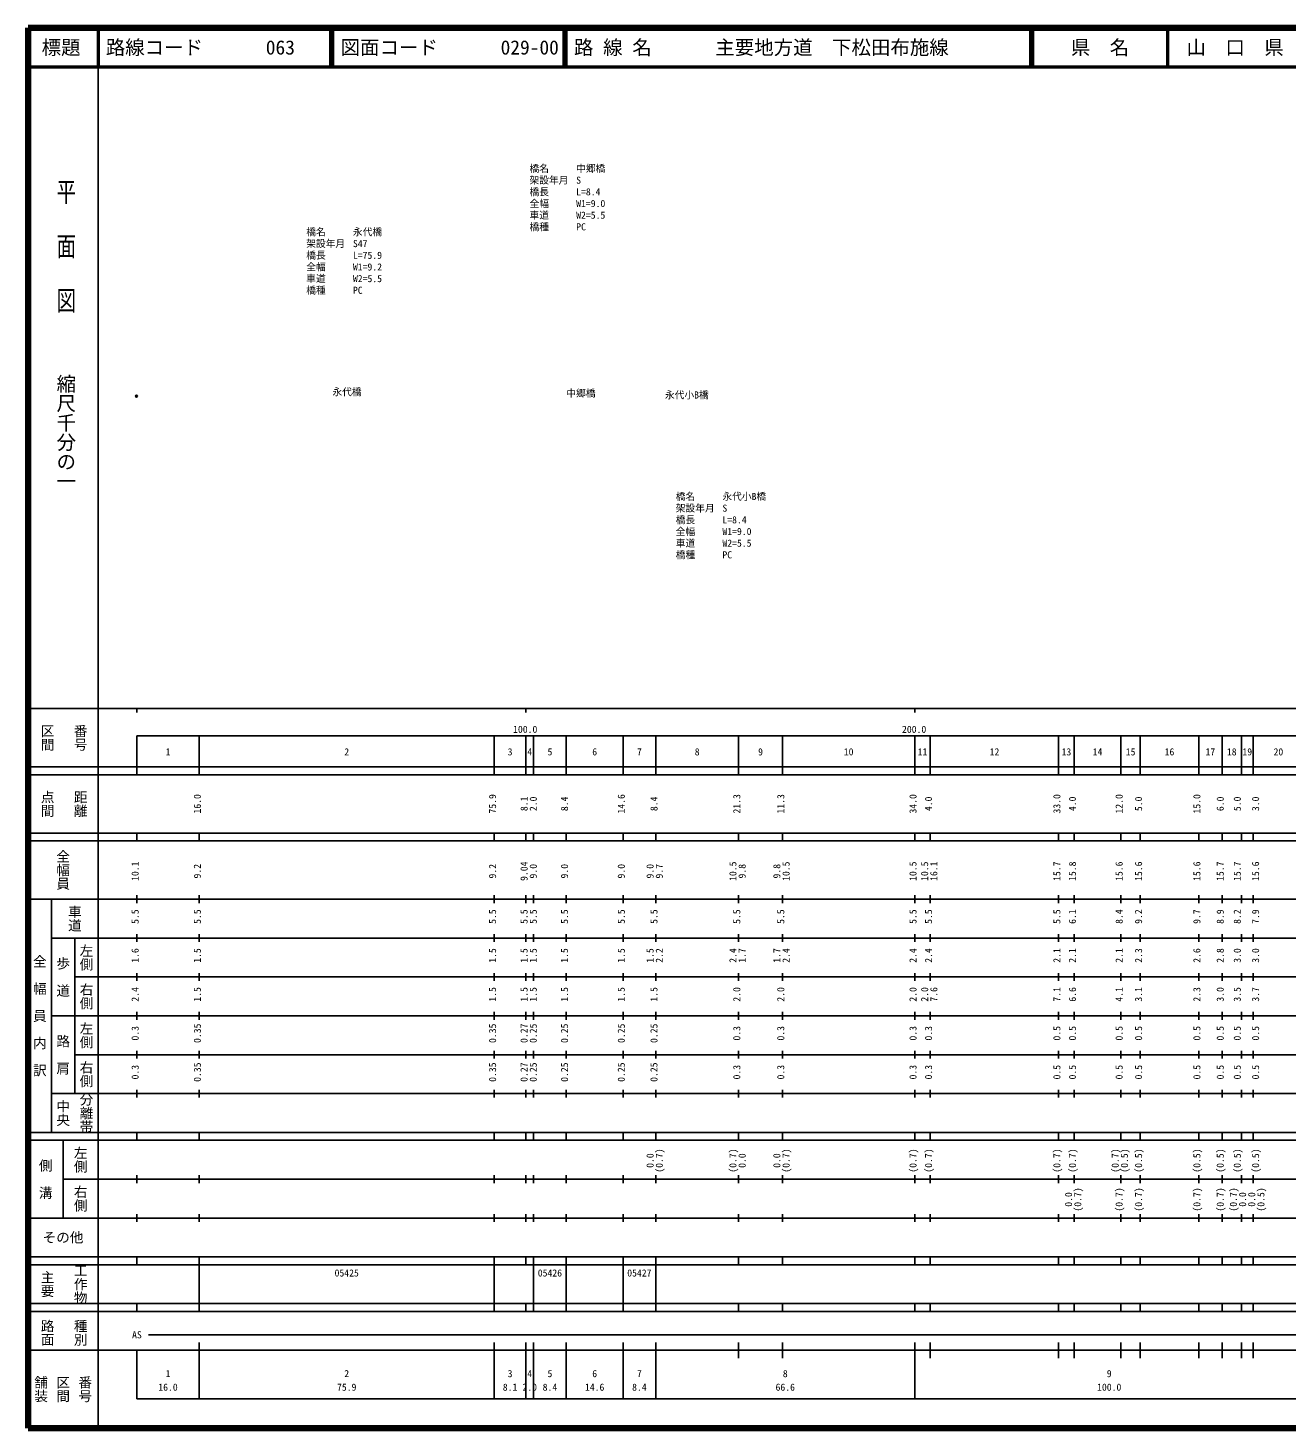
# Model space of a CAD drawing. Units: millimetres on the paper, with parts at other scales. Extents: x 40 to 680, y 20 to 380.
# Drawn here: x 40 to 363.7, y 20 to 380 of the extents above; entities that cross this region are included whole.
import ezdxf
from ezdxf.enums import TextEntityAlignment as Align

# ---------------------------------------------------------------- set-up
doc = ezdxf.new("R2010")
doc.units = ezdxf.units.MM
doc.header["$PDMODE"] = 32
doc.header["$PDSIZE"] = 0.5
for name, color, linetype in [('M-OTRS', 6, 'Continuous'), ('M-STR-HTXT', 7, 'Continuous'), ('M-TTL-TXT', 7, 'Continuous')]:
    doc.layers.add(name, color=color, linetype=linetype)
for name, color, linetype, lineweight in [('M-TTL', 2, 'Continuous', 140), ('M-TTL-BAND', 7, 'Continuous', 25), ('M-TTL-LINE', 7, 'Continuous', 50)]:
    doc.layers.add(name, color=color, linetype=linetype, lineweight=lineweight)
doc.styles.add('@ＭＳ ゴシック', font='')
doc.styles.add('ＭＳ ゴシック', font='')
doc.styles.get('@ＭＳ ゴシック').set_extended_font_data('@MS Gothic')
doc.styles.get('ＭＳ ゴシック').set_extended_font_data('MS Gothic')

msp = doc.modelspace()

# ---------------------------------------------------------------- linework, layer by layer
at = {"layer": 'M-OTRS'}
msp.add_point((67.89, 285.341), dxfattribs=at)
at = {"layer": 'M-TTL'}
for p, q in [((40, 380), (40, 20)), ((680, 380), (40, 380)), ((40, 20), (680, 20))]:
    msp.add_line(p, q, dxfattribs=at)
at = {"layer": 'M-TTL-BAND'}
for p, q in [((58, 370), (58, 20)), ((40, 205), (579, 205)), ((68, 205), (68, 204)), ((168, 205), (168, 204)), ((268, 205), (268, 204)), ((68, 198), (579, 198)), ((68, 198), (68, 188)), ((84, 188), (84, 198)), ((159.9, 188), (159.9, 198)), ((168, 188), (168, 198)), ((170, 188), (170, 198)), ((178.4, 188), (178.4, 198)), ((193, 188), (193, 198)), ((201.4, 188), (201.4, 198)), ((222.7, 188), (222.7, 198)), ((234, 188), (234, 198)), ((268, 188), (268, 198)), ((272, 188), (272, 198)), ((305, 188), (305, 198)), ((309, 188), (309, 198)), ((321, 188), (321, 198)), ((326, 188), (326, 198)), ((341, 188), (341, 198)), ((347, 188), (347, 198)), ((352, 188), (352, 198)), ((355, 188), (355, 198)), ((40, 190), (579, 190)), ((40, 188), (579, 188)), ((40, 173), (579, 173)), ((68, 171), (68, 173)), ((84, 171), (84, 173)), ((159.9, 171), (159.9, 173)), ((168, 171), (168, 173)), ((170, 171), (170, 173)), ((178.4, 171), (178.4, 173)), ((193, 171), (193, 173)), ((201.4, 171), (201.4, 173)), ((222.7, 171), (222.7, 173)), ((234, 171), (234, 173)), ((268, 171), (268, 173)), ((272, 171), (272, 173)), ((305, 171), (305, 173)), ((309, 171), (309, 173)), ((321, 171), (321, 173)), ((326, 171), (326, 173)), ((341, 171), (341, 173)), ((347, 171), (347, 173)), ((352, 171), (352, 173)), ((355, 171), (355, 173)), ((40, 171), (579, 171)), ((40, 156), (579, 156)), ((46, 96), (46, 156)), ((68, 155), (68, 157)), ((84, 155), (84, 157)), ((159.9, 155), (159.9, 157)), ((168, 155), (168, 157)), ((170, 155), (170, 157)), ((178.4, 155), (178.4, 157)), ((193, 155), (193, 157)), ((201.4, 155), (201.4, 157)), ((222.7, 155), (222.7, 157)), ((234, 155), (234, 157)), ((268, 155), (268, 157)), ((272, 155), (272, 157)), ((305, 155), (305, 157)), ((309, 155), (309, 157)), ((321, 155), (321, 157)), ((326, 155), (326, 157)), ((341, 155), (341, 157)), ((347, 155), (347, 157)), ((352, 155), (352, 157)), ((355, 155), (355, 157)), ((46, 146), (579, 146)), ((52, 146), (52, 106)), ((68, 145), (68, 147)), ((84, 145), (84, 147)), ((159.9, 145), (159.9, 147)), ((168, 145), (168, 147)), ((170, 145), (170, 147)), ((178.4, 145), (178.4, 147)), ((193, 145), (193, 147)), ((201.4, 145), (201.4, 147)), ((222.7, 145), (222.7, 147)), ((234, 145), (234, 147)), ((268, 145), (268, 147)), ((272, 145), (272, 147)), ((305, 145), (305, 147)), ((309, 145), (309, 147)), ((321, 145), (321, 147)), ((326, 145), (326, 147)), ((341, 145), (341, 147)), ((347, 145), (347, 147)), ((352, 145), (352, 147)), ((355, 145), (355, 147)), ((68, 135), (68, 137)), ((84, 135), (84, 137)), ((159.9, 135), (159.9, 137)), ((168, 135), (168, 137)), ((170, 135), (170, 137)), ((178.4, 135), (178.4, 137)), ((193, 135), (193, 137)), ((201.4, 135), (201.4, 137)), ((222.7, 135), (222.7, 137)), ((234, 135), (234, 137)), ((268, 135), (268, 137)), ((272, 135), (272, 137)), ((305, 135), (305, 137)), ((309, 135), (309, 137)), ((321, 135), (321, 137)), ((326, 135), (326, 137)), ((341, 135), (341, 137)), ((347, 135), (347, 137)), ((352, 135), (352, 137)), ((355, 135), (355, 137)), ((52, 136), (579, 136)), ((46, 126), (579, 126)), ((68, 125), (68, 127)), ((84, 125), (84, 127)), ((159.9, 125), (159.9, 127)), ((168, 125), (168, 127)), ((170, 125), (170, 127)), ((178.4, 125), (178.4, 127)), ((193, 125), (193, 127)), ((201.4, 125), (201.4, 127)), ((222.7, 125), (222.7, 127)), ((234, 125), (234, 127)), ((268, 125), (268, 127)), ((272, 125), (272, 127)), ((305, 125), (305, 127)), ((309, 125), (309, 127)), ((321, 125), (321, 127)), ((326, 125), (326, 127)), ((341, 125), (341, 127)), ((347, 125), (347, 127)), ((352, 125), (352, 127)), ((355, 125), (355, 127)), ((52, 116), (579, 116)), ((68, 115), (68, 117)), ((84, 115), (84, 117)), ((159.9, 115), (159.9, 117)), ((168, 115), (168, 117)), ((170, 115), (170, 117)), ((178.4, 115), (178.4, 117)), ((193, 115), (193, 117)), ((201.4, 115), (201.4, 117)), ((222.7, 115), (222.7, 117)), ((234, 115), (234, 117)), ((268, 115), (268, 117)), ((272, 115), (272, 117)), ((305, 115), (305, 117)), ((309, 115), (309, 117)), ((321, 115), (321, 117)), ((326, 115), (326, 117)), ((341, 115), (341, 117)), ((347, 115), (347, 117)), ((352, 115), (352, 117)), ((355, 115), (355, 117)), ((46, 106), (579, 106)), ((68, 105), (68, 107)), ((84, 105), (84, 107)), ((159.9, 105), (159.9, 107)), ((168, 105), (168, 107)), ((170, 105), (170, 107)), ((178.4, 105), (178.4, 107)), ((193, 105), (193, 107)), ((201.4, 105), (201.4, 107)), ((222.7, 105), (222.7, 107)), ((234, 105), (234, 107)), ((268, 105), (268, 107)), ((272, 105), (272, 107)), ((305, 105), (305, 107)), ((309, 105), (309, 107)), ((321, 105), (321, 107)), ((326, 105), (326, 107)), ((341, 105), (341, 107)), ((347, 105), (347, 107)), ((352, 105), (352, 107)), ((355, 105), (355, 107)), ((40, 96), (579, 96)), ((40, 94), (579, 94)), ((49, 94), (49, 74)), ((68, 94), (68, 96)), ((84, 94), (84, 96)), ((159.9, 94), (159.9, 96)), ((168, 94), (168, 96)), ((170, 94), (170, 96)), ((178.4, 94), (178.4, 96)), ((193, 94), (193, 96)), ((201.4, 94), (201.4, 96)), ((222.7, 94), (222.7, 96)), ((234, 94), (234, 96)), ((268, 94), (268, 96)), ((272, 94), (272, 96)), ((305, 94), (305, 96)), ((309, 94), (309, 96)), ((321, 94), (321, 96)), ((326, 94), (326, 96)), ((341, 94), (341, 96)), ((347, 94), (347, 96)), ((352, 94), (352, 96)), ((355, 94), (355, 96)), ((49, 84), (579, 84)), ((68, 83), (68, 85)), ((84, 83), (84, 85)), ((159.9, 83), (159.9, 85)), ((168, 83), (168, 85)), ((170, 83), (170, 85)), ((178.4, 83), (178.4, 85)), ((193, 83), (193, 85)), ((201.4, 83), (201.4, 85)), ((222.7, 83), (222.7, 85)), ((234, 83), (234, 85)), ((268, 83), (268, 85)), ((272, 83), (272, 85)), ((305, 83), (305, 85)), ((309, 83), (309, 85)), ((321, 83), (321, 85)), ((326, 83), (326, 85)), ((341, 83), (341, 85)), ((347, 83), (347, 85)), ((352, 83), (352, 85)), ((355, 83), (355, 85)), ((40, 74), (579, 74)), ((68, 73), (68, 75)), ((84, 73), (84, 75)), ((159.9, 73), (159.9, 75)), ((168, 73), (168, 75)), ((170, 73), (170, 75)), ((178.4, 73), (178.4, 75)), ((193, 73), (193, 75)), ((201.4, 73), (201.4, 75)), ((222.7, 73), (222.7, 75)), ((234, 73), (234, 75)), ((268, 73), (268, 75)), ((272, 73), (272, 75)), ((305, 73), (305, 75)), ((309, 73), (309, 75)), ((321, 73), (321, 75)), ((326, 73), (326, 75)), ((341, 73), (341, 75)), ((347, 73), (347, 75)), ((352, 73), (352, 75)), ((355, 73), (355, 75)), ((40, 64), (579, 64)), ((40, 62), (579, 62)), ((68, 62), (68, 64)), ((84, 62), (84, 64)), ((84, 52), (84, 62)), ((159.9, 62), (159.9, 64)), ((159.9, 52), (159.9, 62)), ((168, 62), (168, 64)), ((170, 62), (170, 64)), ((170, 52), (170, 62)), ((178.4, 62), (178.4, 64)), ((178.4, 52), (178.4, 62)), ((193, 62), (193, 64)), ((193, 52), (193, 62)), ((201.4, 62), (201.4, 64)), ((201.4, 52), (201.4, 62)), ((222.7, 62), (222.7, 64)), ((234, 62), (234, 64)), ((268, 62), (268, 64)), ((272, 62), (272, 64)), ((305, 62), (305, 64)), ((309, 62), (309, 64)), ((321, 62), (321, 64)), ((326, 62), (326, 64)), ((341, 62), (341, 64)), ((347, 62), (347, 64)), ((352, 62), (352, 64)), ((355, 62), (355, 64)), ((40, 52), (579, 52)), ((68, 50), (68, 52)), ((84, 50), (84, 52)), ((159.9, 50), (159.9, 52)), ((168, 50), (168, 52)), ((170, 50), (170, 52)), ((178.4, 50), (178.4, 52)), ((193, 50), (193, 52)), ((201.4, 50), (201.4, 52)), ((222.7, 50), (222.7, 52)), ((234, 50), (234, 52)), ((268, 50), (268, 52)), ((272, 50), (272, 52)), ((305, 50), (305, 52)), ((309, 50), (309, 52)), ((321, 50), (321, 52)), ((326, 50), (326, 52)), ((341, 50), (341, 52)), ((347, 50), (347, 52)), ((352, 50), (352, 52)), ((355, 50), (355, 52)), ((40, 50), (579, 50)), ((71, 44), (565, 44)), ((40, 40), (579, 40)), ((68, 40), (68, 27.5)), ((84, 27.5), (84, 42)), ((159.9, 27.5), (159.9, 42)), ((168, 27.5), (168, 42)), ((170, 27.5), (170, 42)), ((178.4, 27.5), (178.4, 42)), ((193, 27.5), (193, 42)), ((201.4, 27.5), (201.4, 42)), ((222.7, 38), (222.7, 42)), ((234, 38), (234, 42)), ((268, 27.5), (268, 42)), ((272, 38), (272, 42)), ((305, 38), (305, 42)), ((309, 38), (309, 42)), ((321, 38), (321, 42)), ((326, 38), (326, 42)), ((341, 38), (341, 42)), ((347, 38), (347, 42)), ((352, 38), (352, 42)), ((355, 38), (355, 42)), ((68, 27.5), (579, 27.5))]:
    msp.add_line(p, q, dxfattribs=at)
at = {"layer": 'M-TTL-LINE'}
for p, q in [((58, 380), (58, 370)), ((117.75, 380), (117.75, 370)), ((118.25, 380), (118.25, 370)), ((177.75, 380), (177.75, 370)), ((178.25, 380), (178.25, 370)), ((297.75, 380), (297.75, 370)), ((298.25, 380), (298.25, 370)), ((333, 380), (333, 370)), ((40, 370), (680, 370))]:
    msp.add_line(p, q, dxfattribs=at)

# ---------------------------------------------------------------- texts
at = {"layer": 'M-STR-HTXT', "style": 'ＭＳ ゴシック'}
for s, rotation, p in [('橋名', 0.049, (168.945, 342.396)), ('架設年月', 0.049, (168.947, 339.396)), ('中郷橋', 0.049, (180.945, 342.406)), ('橋長', 0.049, (168.95, 336.396)), ('S', 0.049, (180.947, 339.406)), ('L=8.4', 0.049, (180.95, 336.406)), ('全幅', 0.049, (168.952, 333.396)), ('W1=9.0', 0.049, (180.952, 333.406)), ('車道', 0.049, (168.955, 330.396)), ('W2=5.5', 0.049, (180.955, 330.406)), ('橋名', 359.973, (111.546, 326.103)), ('永代橋', 359.973, (123.546, 326.097)), ('橋種', 0.049, (168.957, 327.396)), ('PC', 0.049, (180.957, 327.406)), ('架設年月', 359.973, (111.544, 323.103)), ('S47', 359.973, (123.544, 323.097)), ('橋長', 359.973, (111.543, 320.103)), ('L=75.9', 359.973, (123.543, 320.097)), ('全幅', 359.973, (111.542, 317.103)), ('W1=9.2', 359.973, (123.542, 317.097)), ('橋種', 359.973, (111.539, 311.103)), ('車道', 359.973, (111.54, 314.103)), ('W2=5.5', 359.973, (123.54, 314.097)), ('PC', 359.973, (123.539, 311.097)), ('永代橋', 359.973, (118.273, 284.965)), ('中郷橋', 0.049, (178.414, 284.611)), ('永代小B橋', 0.029, (203.775, 284.169)), ('橋名', 0.029, (206.54, 258.06)), ('永代小B橋', 0.029, (218.54, 258.066)), ('架設年月', 0.029, (206.541, 255.06)), ('S', 0.029, (218.541, 255.066)), ('橋長', 0.029, (206.543, 252.06)), ('L=8.4', 0.029, (218.543, 252.066)), ('全幅', 0.029, (206.544, 249.06)), ('車道', 0.029, (206.546, 246.06)), ('W1=9.0', 0.029, (218.544, 249.066)), ('W2=5.5', 0.029, (218.546, 246.066)), ('橋種', 0.029, (206.548, 243.06)), ('PC', 0.029, (218.548, 243.066))]:
    msp.add_text(s, height=1.833, rotation=rotation, dxfattribs=at).set_placement(p, align=Align.BOTTOM_LEFT)
at = {"layer": 'M-TTL-BAND', "style": '@ＭＳ ゴシック', "width": 1.4}
msp.add_text('平  面  図', height=3.666, rotation=270, dxfattribs=at).set_placement((49.777, 306.475), align=Align.MIDDLE_RIGHT)
at = {"layer": 'M-TTL-BAND', "style": '@ＭＳ ゴシック'}
msp.add_text('縮尺千分の一', height=3.666, rotation=270, dxfattribs=at).set_placement((49.777, 261.03), align=Align.MIDDLE_RIGHT)
for s, p in [('区間', (45, 197.5)), ('番号', (53.5, 197.5)), ('点間', (45, 180.5)), ('距離', (53.5, 180.5)), ('全幅員', (49, 163.5)), ('車道', (52, 151)), ('左側', (55, 141)), ('全\u3000幅\u3000員\u3000内\u3000訳', (43, 126)), ('歩\u3000道', (49, 136)), ('右側', (55, 131)), ('左側', (55, 121)), ('路\u3000肩', (49, 116)), ('右側', (55, 111)), ('分離帯', (55, 101)), ('中央', (49, 101)), ('左側', (53.5, 89)), ('側\u3000溝', (44.5, 84)), ('右側', (53.5, 79)), ('工作物', (53.5, 57)), ('主要', (45, 57)), ('路面', (45, 44.5)), ('種別', (53.5, 44.5)), ('舗装', (43.333, 30)), ('区間', (49, 30)), ('番号', (54.667, 30))]:
    msp.add_text(s, height=2.566, rotation=270, dxfattribs=at).set_placement(p, align=Align.MIDDLE_CENTER)
at = {"layer": 'M-TTL-BAND', "style": 'ＭＳ ゴシック'}
for s, p in [('100.0', (167.844, 198.195)), ('200.0', (267.844, 198.195)), ('1', (76, 192.405)), ('2', (121.95, 192.405)), ('3', (163.95, 192.405)), ('4', (169, 192.405)), ('5', (174.2, 192.405)), ('6', (185.7, 192.405)), ('7', (197.2, 192.405)), ('8', (212.05, 192.405)), ('9', (228.35, 192.405)), ('10', (251, 192.405)), ('11', (270, 192.405)), ('12', (288.5, 192.405)), ('13', (307, 192.405)), ('14', (315, 192.405)), ('15', (323.5, 192.405)), ('16', (333.5, 192.405)), ('17', (344, 192.405)), ('18', (349.5, 192.405)), ('19', (353.5, 192.405)), ('20', (361.5, 192.405)), ('AS', (68, 42.5)), ('1', (76, 32.523)), ('2', (121.95, 32.523)), ('3', (163.95, 32.523)), ('4', (169, 32.523)), ('5', (174.2, 32.523)), ('6', (185.7, 32.523)), ('7', (197.2, 32.523)), ('8', (234.7, 32.523)), ('9', (318, 32.523)), ('16.0', (76, 29.033)), ('75.9', (121.95, 29.033)), ('8.1', (163.95, 29.033)), ('2.0', (169, 29.033)), ('8.4', (174.2, 29.033)), ('14.6', (185.7, 29.033)), ('8.4', (197.2, 29.033)), ('66.6', (234.7, 29.033)), ('100.0', (318, 29.033))]:
    msp.add_text(s, height=1.833, dxfattribs=at).set_placement(p, align=Align.BOTTOM_CENTER)
for s, p in [('16.0', (85, 180.5)), ('75.9', (160.9, 180.5)), ('8.1', (169, 180.5)), ('2.0', (171.365, 180.5)), ('8.4', (179.4, 180.5)), ('14.6', (194, 180.5)), ('8.4', (202.4, 180.5)), ('21.3', (223.7, 180.5)), ('11.3', (235, 180.5)), ('34.0', (269, 180.5)), ('4.0', (273, 180.5)), ('33.0', (306, 180.5)), ('4.0', (310, 180.5)), ('12.0', (322, 180.5)), ('5.0', (327, 180.5)), ('15.0', (342, 180.5)), ('6.0', (348, 180.5)), ('5.0', (352.378, 180.5)), ('3.0', (357.089, 180.5)), ('10.1', (69, 163.174)), ('9.2', (85, 163.174)), ('9.2', (160.9, 163.174)), ('9.04', (169, 163.174)), ('9.0', (171.365, 163.174)), ('9.0', (179.4, 163.174)), ('9.0', (194, 163.174)), ('9.0', (201.4, 163.174)), ('9.7', (203.77, 163.174)), ('10.5', (222.7, 163.174)), ('9.8', (225.07, 163.174)), ('9.8', (234, 163.174)), ('10.5', (236.37, 163.174)), ('10.5', (269, 163.174)), ('10.5', (272, 163.174)), ('16.1', (274.37, 163.174)), ('15.7', (306, 163.174)), ('15.8', (310, 163.174)), ('15.6', (322, 163.174)), ('15.6', (327, 163.174)), ('15.6', (342, 163.174)), ('15.7', (348, 163.174)), ('15.7', (352.378, 163.174)), ('15.6', (357.089, 163.174)), ('5.5', (69, 151.5)), ('5.5', (85, 151.5)), ('5.5', (160.9, 151.5)), ('5.5', (169, 151.5)), ('5.5', (171.365, 151.5)), ('5.5', (179.4, 151.5)), ('5.5', (194, 151.5)), ('5.5', (202.4, 151.5)), ('5.5', (223.7, 151.5)), ('5.5', (235, 151.5)), ('5.5', (269, 151.5)), ('5.5', (273, 151.5)), ('5.5', (306, 151.5)), ('6.1', (310, 151.5)), ('8.4', (322, 151.5)), ('9.2', (327, 151.5)), ('9.7', (342, 151.5)), ('8.9', (348, 151.5)), ('8.2', (352.378, 151.5)), ('7.9', (357.089, 151.5)), ('1.6', (69, 141.5)), ('1.5', (85, 141.5)), ('1.5', (160.9, 141.5)), ('1.5', (169, 141.5)), ('1.5', (171.365, 141.5)), ('1.5', (179.4, 141.5)), ('1.5', (194, 141.5)), ('1.5', (201.4, 141.5)), ('2.2', (203.77, 141.5)), ('2.4', (222.7, 141.5)), ('1.7', (225.07, 141.5)), ('1.7', (234, 141.5)), ('2.4', (236.37, 141.5)), ('2.4', (269, 141.5)), ('2.4', (273, 141.5)), ('2.1', (306, 141.5)), ('2.1', (310, 141.5)), ('2.1', (322, 141.5)), ('2.3', (327, 141.5)), ('2.6', (342, 141.5)), ('2.8', (348, 141.5)), ('3.0', (352.378, 141.5)), ('3.0', (357.089, 141.5)), ('2.4', (69, 131.5)), ('1.5', (85, 131.5)), ('1.5', (160.9, 131.5)), ('1.5', (169, 131.5)), ('1.5', (171.365, 131.5)), ('1.5', (179.4, 131.5)), ('1.5', (194, 131.5)), ('1.5', (202.4, 131.5)), ('2.0', (223.7, 131.5)), ('2.0', (235, 131.5)), ('2.0', (269, 131.5)), ('2.0', (272, 131.5)), ('7.6', (274.37, 131.5)), ('7.1', (306, 131.5)), ('6.6', (310, 131.5)), ('4.1', (322, 131.5)), ('3.1', (327, 131.5)), ('2.3', (342, 131.5)), ('3.0', (348, 131.5)), ('3.5', (352.378, 131.5)), ('3.7', (357.089, 131.5)), ('0.3', (69, 121.5)), ('0.35', (85, 121.5)), ('0.35', (160.9, 121.5)), ('0.27', (169, 121.5)), ('0.25', (171.365, 121.5)), ('0.25', (179.4, 121.5)), ('0.25', (194, 121.5)), ('0.25', (202.4, 121.5)), ('0.3', (223.7, 121.5)), ('0.3', (235, 121.5)), ('0.3', (269, 121.5)), ('0.3', (273, 121.5)), ('0.5', (306, 121.5)), ('0.5', (310, 121.5)), ('0.5', (322, 121.5)), ('0.5', (327, 121.5)), ('0.5', (342, 121.5)), ('0.5', (348, 121.5)), ('0.5', (352.378, 121.5)), ('0.5', (357.089, 121.5)), ('0.3', (69, 111.5)), ('0.35', (85, 111.5)), ('0.35', (160.9, 111.5)), ('0.27', (169, 111.5)), ('0.25', (171.365, 111.5)), ('0.25', (179.4, 111.5)), ('0.25', (194, 111.5)), ('0.25', (202.4, 111.5)), ('0.3', (223.7, 111.5)), ('0.3', (235, 111.5)), ('0.3', (269, 111.5)), ('0.3', (273, 111.5)), ('0.5', (306, 111.5)), ('0.5', (310, 111.5)), ('0.5', (322, 111.5)), ('0.5', (327, 111.5)), ('0.5', (342, 111.5)), ('0.5', (348, 111.5)), ('0.5', (352.378, 111.5)), ('0.5', (357.089, 111.5)), ('0.0', (201.4, 88.764)), ('(0.7)', (203.77, 88.764)), ('(0.7)', (222.7, 88.764)), ('0.0', (225.07, 88.764)), ('0.0', (234, 88.764)), ('(0.7)', (236.37, 88.764)), ('(0.7)', (269, 88.764)), ('(0.7)', (273, 88.764)), ('(0.7)', (306, 88.764)), ('(0.7)', (310, 88.764)), ('(0.7)', (321, 88.764)), ('(0.5)', (323.37, 88.764)), ('(0.5)', (327, 88.764)), ('(0.5)', (342, 88.764)), ('(0.5)', (348, 88.764)), ('(0.5)', (352.378, 88.764)), ('(0.5)', (357.089, 88.764)), ('0.0', (309, 78.764)), ('(0.7)', (311.37, 78.764)), ('(0.7)', (322, 78.764)), ('(0.7)', (327, 78.764)), ('(0.7)', (342, 78.764)), ('(0.7)', (348, 78.764)), ('(0.7)', (351.378, 78.764)), ('0.0', (353.748, 78.764)), ('0.0', (356.089, 78.764)), ('(0.5)', (358.459, 78.764))]:
    msp.add_text(s, height=1.833, rotation=90, dxfattribs=at).set_placement(p, align=Align.BOTTOM_CENTER)
msp.add_text('その他', height=2.566, dxfattribs=at).set_placement((49, 69), align=Align.MIDDLE_CENTER)
for s, p in [('05425', (118.825, 58.405)), ('05426', (171.075, 58.405)), ('05427', (194.075, 58.405))]:
    msp.add_text(s, height=1.833, dxfattribs=at).set_placement(p, align=Align.BOTTOM_LEFT)
at = {"layer": 'M-TTL-TXT', "style": 'ＭＳ ゴシック'}
for s, p in [('標題', (48.5, 375)), ('県\u3000名', (315.625, 375)), ('山\u3000口\u3000県', (350.375, 375))]:
    msp.add_text(s, height=3.666, dxfattribs=at).set_placement(p, align=Align.MIDDLE_CENTER)
for s, p in [('路線コード', (60, 375)), ('063', (101.142, 375)), ('図面コード', (120.38, 375)), ('029-00', (161.521, 375)), ('路 線 名', (180.38, 375)), ('主要地方道\u3000下松田布施線', (216.734, 375))]:
    msp.add_text(s, height=3.666, dxfattribs=at).set_placement(p, align=Align.MIDDLE_LEFT)

doc.saveas('drawing.dxf')
